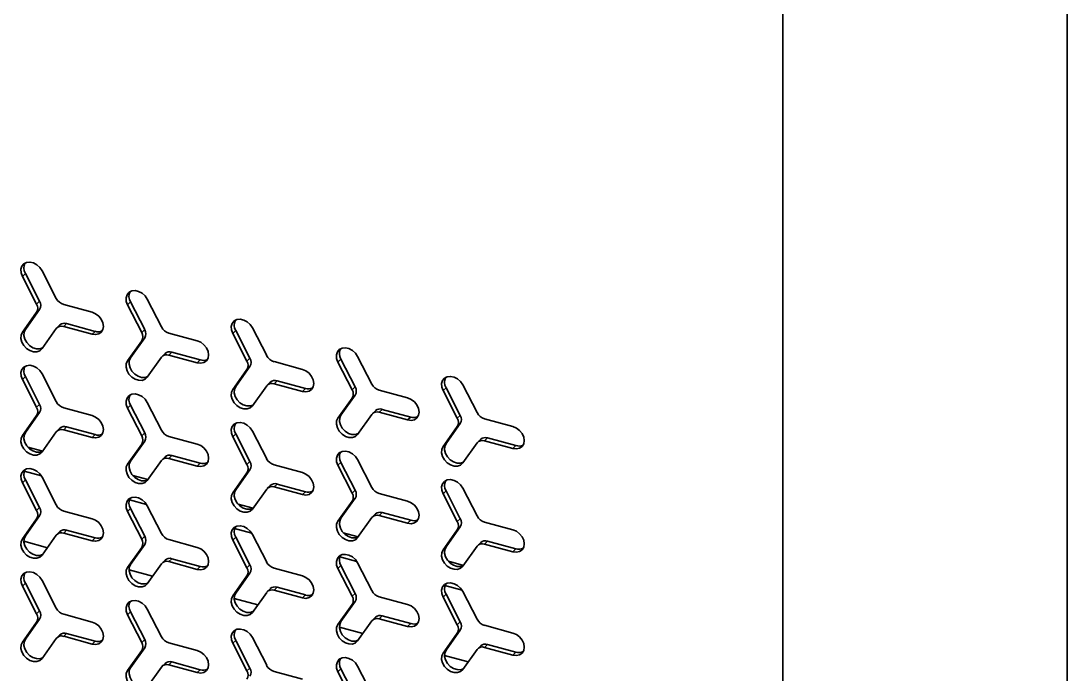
# Model space of a CAD drawing. Header units: millimetres. Extents: x 7903 to 12943, y 1512 to 5076.
# Drawn here: x 12376.4 to 12550, y 2894.2 to 3002.6 of the extents above; entities that cross this region are included whole.
import ezdxf

# ---------------------------------------------------------------- set-up
doc = ezdxf.new("R2010")
doc.units = ezdxf.units.MM

# ---------------------------------------------------------------- blocks, each defined once
blk = doc.blocks.new('工程图视图10')
at = {"color": 7, "linetype": 'Continuous', "lineweight": 35}
for p, q in [((-113.17, 226.57), (-113.17, -413.13)), ((-160.34, 207.71), (-160.34, 1.99)), ((-160.34, 207.71), (-160.34, 1.99)), ((-286.01, 163.7), (-286.51, 163.21)), ((-286.51, 163.21), (-284.15, 158.61)), ((-283.65, 159.1), (-286.01, 163.7)), ((-283.24, 164.15), (-280.88, 159.55)), ((-283.65, 159.1), (-284.15, 158.61)), ((-274.94, 157.25), (-279.65, 158.54)), ((-268.56, 158.96), (-269.05, 158.47)), ((-269.05, 158.47), (-266.69, 153.87)), ((-266.2, 154.36), (-268.56, 158.96)), ((-265.79, 159.41), (-263.43, 154.81)), ((-286.51, 153.92), (-284.15, 157.24)), ((-283.65, 157.73), (-286.01, 154.41)), ((-283.65, 157.73), (-284.15, 157.24)), ((-283.24, 151.21), (-280.88, 154.53)), ((-280.27, 155.14), (-280.77, 154.65)), ((-279.16, 155.36), (-279.65, 154.88)), ((-274.94, 153.6), (-279.65, 154.88)), ((-279.16, 155.36), (-274.44, 154.08)), ((-248.33, 154.67), (-245.97, 150.07)), ((-286.01, 154.41), (-286.51, 153.92)), ((-274.44, 154.08), (-274.94, 153.6)), ((-266.2, 152.98), (-268.56, 149.67)), ((-266.2, 154.36), (-266.69, 153.87)), ((-266.2, 152.98), (-266.69, 152.5)), ((-257.48, 152.51), (-262.2, 153.79)), ((-251.1, 154.21), (-251.6, 153.73)), ((-251.6, 153.73), (-249.24, 149.13)), ((-248.74, 149.61), (-251.1, 154.21)), ((-269.05, 149.18), (-266.69, 152.5)), ((-268.56, 149.67), (-269.05, 149.18)), ((-265.79, 146.46), (-263.43, 149.78)), ((-262.82, 150.39), (-263.32, 149.91)), ((-261.7, 150.62), (-262.2, 150.13)), ((-257.48, 148.85), (-262.2, 150.13)), ((-261.7, 150.62), (-256.99, 149.34)), ((-256.99, 149.34), (-257.48, 148.85)), ((-248.74, 149.61), (-249.24, 149.13)), ((-233.65, 149.47), (-234.15, 148.98)), ((-231.29, 144.87), (-233.65, 149.47)), ((-230.88, 149.92), (-228.52, 145.32)), ((-251.6, 144.44), (-249.24, 147.76)), ((-248.74, 148.24), (-251.1, 144.92)), ((-248.74, 148.24), (-249.24, 147.76)), ((-240.03, 147.77), (-244.75, 149.05)), ((-234.15, 148.98), (-231.79, 144.38)), ((-286.01, 146.56), (-286.51, 146.07)), ((-286.51, 146.07), (-284.15, 141.47)), ((-283.65, 141.96), (-286.01, 146.56)), ((-283.24, 147.01), (-280.88, 142.41)), ((-244.25, 145.88), (-244.75, 145.39)), ((-244.25, 145.88), (-239.53, 144.6)), ((-251.1, 144.92), (-251.6, 144.44)), ((-248.33, 141.72), (-245.97, 145.04)), ((-245.37, 145.65), (-245.87, 145.17)), ((-240.03, 144.11), (-244.75, 145.39)), ((-239.53, 144.6), (-240.03, 144.11)), ((-231.29, 144.87), (-231.79, 144.38)), ((-222.58, 143.02), (-227.3, 144.31)), ((-216.2, 144.73), (-216.7, 144.24)), ((-216.7, 144.24), (-214.34, 139.64)), ((-213.84, 140.13), (-216.2, 144.73)), ((-213.43, 145.18), (-211.07, 140.58)), ((-234.15, 139.69), (-231.79, 143.01)), ((-231.29, 143.5), (-233.65, 140.18)), ((-231.29, 143.5), (-231.79, 143.01)), ((-283.65, 141.96), (-284.15, 141.47)), ((-274.94, 140.11), (-279.65, 141.39)), ((-268.56, 141.81), (-269.05, 141.33)), ((-269.05, 141.33), (-266.69, 136.73)), ((-266.2, 137.21), (-268.56, 141.81)), ((-265.79, 142.27), (-263.43, 137.67)), ((-227.92, 140.91), (-228.41, 140.42)), ((-226.8, 141.13), (-227.3, 140.65)), ((-222.58, 139.37), (-227.3, 140.65)), ((-226.8, 141.13), (-222.08, 139.85)), ((-286.51, 136.78), (-284.15, 140.1)), ((-283.65, 140.58), (-286.01, 137.27)), ((-283.65, 140.58), (-284.15, 140.1)), ((-233.65, 140.18), (-234.15, 139.69)), ((-230.88, 136.98), (-228.52, 140.3)), ((-222.08, 139.85), (-222.58, 139.37)), ((-213.84, 140.13), (-214.34, 139.64)), ((-205.13, 138.28), (-209.84, 139.56)), ((-286.01, 137.27), (-286.51, 136.78)), ((-283.24, 134.06), (-280.88, 137.38)), ((-280.27, 137.99), (-280.77, 137.51)), ((-279.16, 138.22), (-279.65, 137.73)), ((-274.94, 136.45), (-279.65, 137.73)), ((-279.16, 138.22), (-274.44, 136.94)), ((-266.2, 137.21), (-266.69, 136.73)), ((-248.33, 137.52), (-245.97, 132.92)), ((-216.7, 134.95), (-214.34, 138.27)), ((-213.84, 138.76), (-216.2, 135.44)), ((-213.84, 138.76), (-214.34, 138.27)), ((-274.44, 136.94), (-274.94, 136.45)), ((-266.2, 135.84), (-268.56, 132.52)), ((-266.2, 135.84), (-266.69, 135.36)), ((-257.48, 135.37), (-262.2, 136.65)), ((-251.1, 137.07), (-251.6, 136.58)), ((-251.6, 136.58), (-249.24, 131.98)), ((-248.74, 132.47), (-251.1, 137.07)), ((-216.2, 135.44), (-216.7, 134.95)), ((-213.43, 132.23), (-211.07, 135.55)), ((-210.46, 136.16), (-210.96, 135.68)), ((-209.35, 136.39), (-209.84, 135.91)), ((-205.13, 134.62), (-209.84, 135.91)), ((-209.35, 136.39), (-204.63, 135.11)), ((-283.14, 134.2), (-285.62, 134.87)), ((-269.05, 132.04), (-266.69, 135.36)), ((-204.63, 135.11), (-205.13, 134.62)), ((-268.56, 132.52), (-269.05, 132.04)), ((-265.79, 129.32), (-263.43, 132.64)), ((-262.82, 133.25), (-263.32, 132.77)), ((-261.7, 133.48), (-262.2, 132.99)), ((-257.48, 131.71), (-262.2, 132.99)), ((-261.7, 133.48), (-256.99, 132.2)), ((-256.99, 132.2), (-257.48, 131.71)), ((-248.74, 132.47), (-249.24, 131.98)), ((-233.65, 132.33), (-234.15, 131.84)), ((-231.29, 127.73), (-233.65, 132.33)), ((-230.88, 132.78), (-228.52, 128.18)), ((-283.36, 130.08), (-286.2, 130.85)), ((-251.6, 127.29), (-249.24, 130.61)), ((-248.74, 131.1), (-251.1, 127.78)), ((-248.74, 131.1), (-249.24, 130.61)), ((-240.03, 130.62), (-244.75, 131.91)), ((-234.15, 131.84), (-231.79, 127.24)), ((-286.01, 129.41), (-286.51, 128.93)), ((-286.51, 128.93), (-284.15, 124.33)), ((-283.65, 124.81), (-286.01, 129.41)), ((-283.24, 129.87), (-280.88, 125.27)), ((-265.69, 129.46), (-268.17, 130.13)), ((-245.37, 128.51), (-245.87, 128.02)), ((-244.25, 128.73), (-244.75, 128.25)), ((-244.25, 128.73), (-239.53, 127.45)), ((-251.1, 127.78), (-251.6, 127.29)), ((-248.33, 124.58), (-245.97, 127.9)), ((-240.03, 126.97), (-244.75, 128.25)), ((-239.53, 127.45), (-240.03, 126.97)), ((-231.29, 127.73), (-231.79, 127.24)), ((-222.58, 125.88), (-227.3, 127.16)), ((-216.2, 127.58), (-216.7, 127.1)), ((-216.7, 127.1), (-214.34, 122.5)), ((-213.84, 122.98), (-216.2, 127.58)), ((-213.43, 128.04), (-211.07, 123.44)), ((-265.9, 125.33), (-268.74, 126.1)), ((-265.79, 125.12), (-263.43, 120.52)), ((-248.24, 124.71), (-250.71, 125.39)), ((-234.15, 122.55), (-231.79, 125.87)), ((-231.29, 126.36), (-233.65, 123.04)), ((-231.29, 126.36), (-231.79, 125.87)), ((-283.65, 123.44), (-286.01, 120.12)), ((-283.65, 124.81), (-284.15, 124.33)), ((-283.65, 123.44), (-284.15, 122.96)), ((-274.94, 122.97), (-279.65, 124.25)), ((-268.56, 124.67), (-269.05, 124.18)), ((-269.05, 124.18), (-266.69, 119.58)), ((-266.2, 120.07), (-268.56, 124.67)), ((-227.92, 123.76), (-228.41, 123.28)), ((-226.8, 123.99), (-227.3, 123.51)), ((-222.58, 122.22), (-227.3, 123.51)), ((-226.8, 123.99), (-222.08, 122.71)), ((-286.51, 119.64), (-284.15, 122.96)), ((-233.65, 123.04), (-234.15, 122.55)), ((-230.88, 119.83), (-228.52, 123.15)), ((-222.08, 122.71), (-222.58, 122.22)), ((-213.84, 121.61), (-216.2, 118.29)), ((-213.84, 122.98), (-214.34, 122.5)), ((-213.84, 121.61), (-214.34, 121.13)), ((-205.13, 121.14), (-209.84, 122.42)), ((-286.01, 120.12), (-286.51, 119.64)), ((-283.24, 116.92), (-280.88, 120.24)), ((-280.27, 120.85), (-280.77, 120.36)), ((-279.16, 121.08), (-279.65, 120.59)), ((-274.94, 119.31), (-279.65, 120.59)), ((-279.16, 121.08), (-274.44, 119.8)), ((-274.44, 119.8), (-274.94, 119.31)), ((-266.2, 120.07), (-266.69, 119.58)), ((-251.1, 119.93), (-251.6, 119.44)), ((-248.45, 120.59), (-251.29, 121.36)), ((-248.74, 115.33), (-251.1, 119.93)), ((-248.33, 120.38), (-245.97, 115.78)), ((-230.78, 119.97), (-233.26, 120.64)), ((-216.7, 117.81), (-214.34, 121.13)), ((-282.36, 118.16), (-286.26, 119.22)), ((-269.05, 114.89), (-266.69, 118.21)), ((-266.2, 118.7), (-268.56, 115.38)), ((-266.2, 118.7), (-266.69, 118.21)), ((-257.48, 118.22), (-262.2, 119.51)), ((-251.6, 119.44), (-249.24, 114.84)), ((-216.2, 118.29), (-216.7, 117.81)), ((-213.43, 115.09), (-211.07, 118.41)), ((-210.46, 119.02), (-210.96, 118.54)), ((-209.35, 119.25), (-209.84, 118.76)), ((-205.13, 117.48), (-209.84, 118.76)), ((-209.35, 119.25), (-204.63, 117.97)), ((-261.7, 116.33), (-262.2, 115.85)), ((-261.7, 116.33), (-256.99, 115.05)), ((-231, 115.85), (-233.84, 116.62)), ((-204.63, 117.97), (-205.13, 117.48)), ((-268.56, 115.38), (-269.05, 114.89)), ((-265.79, 112.18), (-263.43, 115.5)), ((-262.82, 116.11), (-263.32, 115.62)), ((-257.48, 114.57), (-262.2, 115.85)), ((-256.99, 115.05), (-257.48, 114.57)), ((-248.74, 115.33), (-249.24, 114.84)), ((-240.03, 113.48), (-244.75, 114.76)), ((-233.65, 115.18), (-234.15, 114.7)), ((-234.15, 114.7), (-231.79, 110.1)), ((-231.29, 110.58), (-233.65, 115.18)), ((-230.88, 115.64), (-228.52, 111.04)), ((-213.33, 115.23), (-215.81, 115.9)), ((-264.9, 113.42), (-268.81, 114.48)), ((-251.6, 110.15), (-249.24, 113.47)), ((-248.74, 113.95), (-251.1, 110.64)), ((-248.74, 113.95), (-249.24, 113.47)), ((-286.01, 112.27), (-286.51, 111.78)), ((-286.51, 111.78), (-284.15, 107.18)), ((-283.65, 107.67), (-286.01, 112.27)), ((-283.24, 112.72), (-280.88, 108.12)), ((-245.37, 111.36), (-245.87, 110.88)), ((-244.25, 111.59), (-244.75, 111.1)), ((-240.03, 109.82), (-244.75, 111.1)), ((-244.25, 111.59), (-239.53, 110.31)), ((-213.55, 111.1), (-216.39, 111.87)), ((-251.1, 110.64), (-251.6, 110.15)), ((-247.45, 108.67), (-251.35, 109.73)), ((-248.33, 107.43), (-245.97, 110.75)), ((-239.53, 110.31), (-240.03, 109.82)), ((-231.29, 110.58), (-231.79, 110.1)), ((-222.58, 108.74), (-227.3, 110.02)), ((-216.2, 110.44), (-216.7, 109.95)), ((-216.7, 109.95), (-214.34, 105.35)), ((-213.84, 105.84), (-216.2, 110.44)), ((-213.43, 110.89), (-211.07, 106.29)), ((-283.65, 107.67), (-284.15, 107.18)), ((-265.79, 107.98), (-263.43, 103.38)), ((-234.15, 105.41), (-231.79, 108.73)), ((-231.29, 109.21), (-233.65, 105.89)), ((-231.29, 109.21), (-231.79, 108.73)), ((-283.65, 106.3), (-286.01, 102.98)), ((-283.65, 106.3), (-284.15, 105.81)), ((-274.94, 105.82), (-279.65, 107.11)), ((-268.56, 107.53), (-269.05, 107.04)), ((-269.05, 107.04), (-266.69, 102.44)), ((-266.2, 102.93), (-268.56, 107.53)), ((-233.65, 105.89), (-234.15, 105.41)), ((-230.88, 102.69), (-228.52, 106.01)), ((-227.92, 106.62), (-228.41, 106.14)), ((-226.8, 106.85), (-227.3, 106.36)), ((-222.58, 105.08), (-227.3, 106.36)), ((-226.8, 106.85), (-222.08, 105.57)), ((-286.51, 102.49), (-284.15, 105.81)), ((-230, 103.93), (-233.9, 104.99)), ((-222.08, 105.57), (-222.58, 105.08)), ((-213.84, 104.47), (-216.2, 101.15)), ((-213.84, 105.84), (-214.34, 105.35)), ((-213.84, 104.47), (-214.34, 103.98)), ((-205.13, 103.99), (-209.84, 105.28)), ((-286.01, 102.98), (-286.51, 102.49)), ((-283.24, 99.78), (-280.88, 103.1)), ((-280.27, 103.71), (-280.77, 103.22)), ((-279.16, 103.93), (-279.65, 103.45)), ((-274.94, 102.17), (-279.65, 103.45)), ((-279.16, 103.93), (-274.44, 102.65)), ((-274.44, 102.65), (-274.94, 102.17)), ((-266.2, 102.93), (-266.69, 102.44)), ((-251.1, 102.78), (-251.6, 102.3)), ((-248.74, 98.18), (-251.1, 102.78)), ((-248.33, 103.24), (-245.97, 98.64)), ((-216.7, 100.66), (-214.34, 103.98)), ((-269.05, 97.75), (-266.69, 101.07)), ((-266.2, 101.55), (-268.56, 98.24)), ((-266.2, 101.55), (-266.69, 101.07)), ((-257.48, 101.08), (-262.2, 102.36)), ((-251.6, 102.3), (-249.24, 97.7)), ((-216.2, 101.15), (-216.7, 100.66)), ((-213.43, 97.95), (-211.07, 101.27)), ((-210.46, 101.88), (-210.96, 101.39)), ((-209.35, 102.1), (-209.84, 101.62)), ((-205.13, 100.34), (-209.84, 101.62)), ((-209.35, 102.1), (-204.63, 100.82)), ((-204.63, 100.82), (-205.13, 100.34)), ((-262.82, 98.96), (-263.32, 98.48)), ((-261.7, 99.19), (-262.2, 98.7)), ((-261.7, 99.19), (-256.99, 97.91)), ((-212.55, 99.19), (-216.45, 100.25)), ((-268.56, 98.24), (-269.05, 97.75)), ((-265.79, 95.03), (-263.43, 98.35)), ((-257.48, 97.42), (-262.2, 98.7)), ((-256.99, 97.91), (-257.48, 97.42)), ((-248.74, 98.18), (-249.24, 97.7)), ((-240.03, 96.34), (-244.75, 97.62)), ((-233.65, 98.04), (-234.15, 97.55)), ((-234.15, 97.55), (-231.79, 92.95)), ((-231.29, 93.44), (-233.65, 98.04)), ((-230.88, 98.49), (-228.52, 93.89))]:
    blk.add_line(p, q, dxfattribs=at)
at = {"color": 7, "linetype": 'Continuous', "lineweight": 35, "flags": 128}
for points in [[(-283.24, 164.15), (-283.61, 164.7), (-284.1, 165.15), (-284.67, 165.45), (-285.26, 165.58), (-285.81, 165.52), (-286.27, 165.29), (-286.6, 164.9), (-286.75, 164.39), (-286.72, 163.81), (-286.51, 163.21)], [(-265.79, 159.41), (-266.16, 159.96), (-266.65, 160.4), (-267.22, 160.71), (-267.81, 160.84), (-268.36, 160.78), (-268.82, 160.55), (-269.14, 160.15), (-269.3, 159.64), (-269.26, 159.06), (-269.05, 158.47)], [(-274.94, 153.6), (-274.35, 153.53), (-273.83, 153.64), (-273.41, 153.94), (-273.14, 154.37), (-273.05, 154.91), (-273.14, 155.5), (-273.41, 156.08), (-273.83, 156.6), (-274.35, 157.01), (-274.94, 157.25)], [(-248.33, 154.67), (-248.7, 155.21), (-249.2, 155.66), (-249.77, 155.96), (-250.36, 156.09), (-250.91, 156.04), (-251.37, 155.8), (-251.69, 155.41), (-251.84, 154.9), (-251.81, 154.32), (-251.6, 153.73)], [(-286.51, 153.92), (-286.72, 153.45), (-286.75, 152.88), (-286.6, 152.29), (-286.27, 151.72), (-285.81, 151.24), (-285.26, 150.88), (-284.67, 150.69), (-284.1, 150.69), (-283.61, 150.86), (-283.24, 151.21)], [(-283.15, 151.33), (-283.61, 151.17), (-284.18, 151.18), (-284.77, 151.37), (-285.32, 151.72), (-285.78, 152.21), (-286.1, 152.78), (-286.25, 153.37), (-286.22, 153.93), (-286.01, 154.41)], [(-257.48, 148.85), (-256.9, 148.78), (-256.38, 148.9), (-255.96, 149.19), (-255.69, 149.63), (-255.6, 150.17), (-255.69, 150.76), (-255.96, 151.34), (-256.38, 151.86), (-256.9, 152.26), (-257.48, 152.51)], [(-230.88, 149.92), (-231.25, 150.47), (-231.75, 150.92), (-232.32, 151.22), (-232.91, 151.35), (-233.46, 151.29), (-233.92, 151.06), (-234.24, 150.67), (-234.39, 150.16), (-234.36, 149.58), (-234.15, 148.98)], [(-265.7, 146.58), (-266.15, 146.43), (-266.72, 146.44), (-267.31, 146.63), (-267.86, 146.98), (-268.32, 147.47), (-268.64, 148.03), (-268.8, 148.63), (-268.77, 149.19), (-268.56, 149.67)], [(-283.24, 147.01), (-283.61, 147.56), (-284.1, 148), (-284.67, 148.31), (-285.26, 148.44), (-285.81, 148.38), (-286.27, 148.15), (-286.6, 147.75), (-286.75, 147.24), (-286.72, 146.66), (-286.51, 146.07)], [(-269.05, 149.18), (-269.26, 148.7), (-269.3, 148.14), (-269.14, 147.55), (-268.82, 146.98), (-268.36, 146.5), (-267.81, 146.14), (-267.22, 145.95), (-266.65, 145.94), (-266.16, 146.12), (-265.79, 146.46)], [(-240.03, 144.11), (-239.45, 144.04), (-238.92, 144.16), (-238.51, 144.45), (-238.24, 144.89), (-238.14, 145.43), (-238.24, 146.02), (-238.51, 146.6), (-238.92, 147.12), (-239.45, 147.52), (-240.03, 147.77)], [(-213.43, 145.18), (-213.8, 145.73), (-214.29, 146.17), (-214.86, 146.48), (-215.45, 146.61), (-216, 146.55), (-216.46, 146.32), (-216.79, 145.92), (-216.94, 145.41), (-216.91, 144.83), (-216.7, 144.24)], [(-251.6, 144.44), (-251.81, 143.96), (-251.84, 143.4), (-251.69, 142.8), (-251.37, 142.24), (-250.91, 141.75), (-250.36, 141.4), (-249.77, 141.21), (-249.2, 141.2), (-248.7, 141.38), (-248.33, 141.72)], [(-248.25, 141.84), (-248.7, 141.69), (-249.27, 141.69), (-249.86, 141.88), (-250.41, 142.24), (-250.87, 142.72), (-251.19, 143.29), (-251.35, 143.88), (-251.31, 144.45), (-251.1, 144.92)], [(-265.79, 142.27), (-266.16, 142.81), (-266.65, 143.26), (-267.22, 143.56), (-267.81, 143.69), (-268.36, 143.64), (-268.82, 143.4), (-269.14, 143.01), (-269.3, 142.5), (-269.26, 141.92), (-269.05, 141.33)], [(-222.58, 139.37), (-222, 139.3), (-221.47, 139.41), (-221.05, 139.71), (-220.78, 140.14), (-220.69, 140.68), (-220.78, 141.27), (-221.05, 141.86), (-221.47, 142.37), (-222, 142.78), (-222.58, 143.02)], [(-274.94, 136.45), (-274.35, 136.38), (-273.83, 136.5), (-273.41, 136.79), (-273.14, 137.23), (-273.05, 137.77), (-273.14, 138.36), (-273.41, 138.94), (-273.83, 139.46), (-274.35, 139.86), (-274.94, 140.11)], [(-248.33, 137.52), (-248.7, 138.07), (-249.2, 138.52), (-249.77, 138.82), (-250.36, 138.95), (-250.91, 138.89), (-251.37, 138.66), (-251.69, 138.27), (-251.84, 137.76), (-251.81, 137.18), (-251.6, 136.58)], [(-234.15, 139.69), (-234.36, 139.22), (-234.39, 138.65), (-234.24, 138.06), (-233.92, 137.49), (-233.46, 137.01), (-232.91, 136.65), (-232.32, 136.46), (-231.75, 136.46), (-231.25, 136.63), (-230.88, 136.98)], [(-230.8, 137.1), (-231.25, 136.94), (-231.82, 136.95), (-232.41, 137.14), (-232.96, 137.49), (-233.42, 137.98), (-233.74, 138.55), (-233.89, 139.14), (-233.86, 139.7), (-233.65, 140.18)], [(-283.15, 134.18), (-283.61, 134.03), (-284.18, 134.04), (-284.77, 134.23), (-285.32, 134.58), (-285.78, 135.07), (-286.1, 135.63), (-286.25, 136.23), (-286.22, 136.79), (-286.01, 137.27)], [(-205.13, 134.62), (-204.54, 134.55), (-204.02, 134.67), (-203.6, 134.96), (-203.33, 135.4), (-203.24, 135.94), (-203.33, 136.53), (-203.6, 137.11), (-204.02, 137.63), (-204.54, 138.03), (-205.13, 138.28)], [(-286.51, 136.78), (-286.72, 136.3), (-286.75, 135.74), (-286.6, 135.15), (-286.27, 134.58), (-285.81, 134.1), (-285.26, 133.74), (-284.67, 133.55), (-284.1, 133.54), (-283.61, 133.72), (-283.24, 134.06)], [(-213.34, 132.35), (-213.8, 132.2), (-214.37, 132.21), (-214.96, 132.4), (-215.51, 132.75), (-215.97, 133.24), (-216.29, 133.8), (-216.44, 134.4), (-216.41, 134.96), (-216.2, 135.44)], [(-257.48, 131.71), (-256.9, 131.64), (-256.38, 131.76), (-255.96, 132.05), (-255.69, 132.49), (-255.6, 133.03), (-255.69, 133.62), (-255.96, 134.2), (-256.38, 134.72), (-256.9, 135.12), (-257.48, 135.37)], [(-230.88, 132.78), (-231.25, 133.33), (-231.75, 133.77), (-232.32, 134.08), (-232.91, 134.21), (-233.46, 134.15), (-233.92, 133.92), (-234.24, 133.52), (-234.39, 133.01), (-234.36, 132.43), (-234.15, 131.84)], [(-216.7, 134.95), (-216.91, 134.47), (-216.94, 133.91), (-216.79, 133.32), (-216.46, 132.75), (-216, 132.27), (-215.45, 131.91), (-214.86, 131.72), (-214.29, 131.71), (-213.8, 131.89), (-213.43, 132.23)], [(-269.05, 132.04), (-269.26, 131.56), (-269.3, 131), (-269.14, 130.4), (-268.82, 129.84), (-268.36, 129.35), (-267.81, 129), (-267.22, 128.81), (-266.65, 128.8), (-266.16, 128.98), (-265.79, 129.32)], [(-265.7, 129.44), (-266.15, 129.29), (-266.72, 129.29), (-267.31, 129.48), (-267.86, 129.84), (-268.32, 130.32), (-268.64, 130.89), (-268.8, 131.48), (-268.77, 132.05), (-268.56, 132.52)], [(-283.24, 129.87), (-283.61, 130.41), (-284.1, 130.86), (-284.67, 131.16), (-285.26, 131.29), (-285.81, 131.24), (-286.27, 131), (-286.6, 130.61), (-286.75, 130.1), (-286.72, 129.52), (-286.51, 128.93)], [(-240.03, 126.97), (-239.45, 126.9), (-238.92, 127.01), (-238.51, 127.31), (-238.24, 127.74), (-238.14, 128.28), (-238.24, 128.87), (-238.51, 129.45), (-238.92, 129.97), (-239.45, 130.38), (-240.03, 130.62)], [(-213.43, 128.04), (-213.8, 128.58), (-214.29, 129.03), (-214.86, 129.33), (-215.45, 129.46), (-216, 129.41), (-216.46, 129.17), (-216.79, 128.78), (-216.94, 128.27), (-216.91, 127.69), (-216.7, 127.1)], [(-251.6, 127.29), (-251.81, 126.82), (-251.84, 126.25), (-251.69, 125.66), (-251.37, 125.09), (-250.91, 124.61), (-250.36, 124.25), (-249.77, 124.06), (-249.2, 124.06), (-248.7, 124.23), (-248.33, 124.58)], [(-248.25, 124.7), (-248.7, 124.54), (-249.27, 124.55), (-249.86, 124.74), (-250.41, 125.09), (-250.87, 125.58), (-251.19, 126.15), (-251.35, 126.74), (-251.31, 127.3), (-251.1, 127.78)], [(-265.79, 125.12), (-266.16, 125.67), (-266.65, 126.12), (-267.22, 126.42), (-267.81, 126.55), (-268.36, 126.49), (-268.82, 126.26), (-269.14, 125.87), (-269.3, 125.36), (-269.26, 124.78), (-269.05, 124.18)], [(-222.58, 122.22), (-222, 122.15), (-221.47, 122.27), (-221.05, 122.56), (-220.78, 123), (-220.69, 123.54), (-220.78, 124.13), (-221.05, 124.71), (-221.47, 125.23), (-222, 125.63), (-222.58, 125.88)], [(-274.94, 119.31), (-274.35, 119.24), (-273.83, 119.36), (-273.41, 119.65), (-273.14, 120.09), (-273.05, 120.63), (-273.14, 121.22), (-273.41, 121.8), (-273.83, 122.32), (-274.35, 122.72), (-274.94, 122.97)], [(-248.33, 120.38), (-248.7, 120.93), (-249.2, 121.37), (-249.77, 121.68), (-250.36, 121.81), (-250.91, 121.75), (-251.37, 121.52), (-251.69, 121.12), (-251.84, 120.61), (-251.81, 120.03), (-251.6, 119.44)], [(-234.15, 122.55), (-234.36, 122.07), (-234.39, 121.51), (-234.24, 120.92), (-233.92, 120.35), (-233.46, 119.87), (-232.91, 119.51), (-232.32, 119.32), (-231.75, 119.31), (-231.25, 119.49), (-230.88, 119.83)], [(-230.8, 119.95), (-231.25, 119.8), (-231.82, 119.81), (-232.41, 120), (-232.96, 120.35), (-233.42, 120.84), (-233.74, 121.4), (-233.89, 122), (-233.86, 122.56), (-233.65, 123.04)], [(-283.15, 117.04), (-283.61, 116.89), (-284.18, 116.89), (-284.77, 117.08), (-285.32, 117.44), (-285.78, 117.92), (-286.1, 118.49), (-286.25, 119.08), (-286.22, 119.65), (-286.01, 120.12)], [(-205.13, 117.48), (-204.54, 117.41), (-204.02, 117.53), (-203.6, 117.82), (-203.33, 118.26), (-203.24, 118.8), (-203.33, 119.39), (-203.6, 119.97), (-204.02, 120.49), (-204.54, 120.89), (-205.13, 121.14)], [(-286.51, 119.64), (-286.72, 119.16), (-286.75, 118.6), (-286.6, 118), (-286.27, 117.44), (-285.81, 116.95), (-285.26, 116.6), (-284.67, 116.41), (-284.1, 116.4), (-283.61, 116.58), (-283.24, 116.92)], [(-257.48, 114.57), (-256.9, 114.5), (-256.38, 114.61), (-255.96, 114.91), (-255.69, 115.34), (-255.6, 115.88), (-255.69, 116.47), (-255.96, 117.05), (-256.38, 117.57), (-256.9, 117.98), (-257.48, 118.22)], [(-213.34, 115.21), (-213.8, 115.06), (-214.37, 115.06), (-214.96, 115.25), (-215.51, 115.61), (-215.97, 116.09), (-216.29, 116.66), (-216.44, 117.25), (-216.41, 117.82), (-216.2, 118.29)], [(-230.88, 115.64), (-231.25, 116.18), (-231.75, 116.63), (-232.32, 116.93), (-232.91, 117.06), (-233.46, 117.01), (-233.92, 116.77), (-234.24, 116.38), (-234.39, 115.87), (-234.36, 115.29), (-234.15, 114.7)], [(-216.7, 117.81), (-216.91, 117.33), (-216.94, 116.77), (-216.79, 116.17), (-216.46, 115.61), (-216, 115.12), (-215.45, 114.77), (-214.86, 114.58), (-214.29, 114.57), (-213.8, 114.75), (-213.43, 115.09)], [(-269.05, 114.89), (-269.26, 114.42), (-269.3, 113.85), (-269.14, 113.26), (-268.82, 112.69), (-268.36, 112.21), (-267.81, 111.85), (-267.22, 111.66), (-266.65, 111.66), (-266.16, 111.83), (-265.79, 112.18)], [(-265.7, 112.3), (-266.15, 112.14), (-266.72, 112.15), (-267.31, 112.34), (-267.86, 112.69), (-268.32, 113.18), (-268.64, 113.75), (-268.8, 114.34), (-268.77, 114.9), (-268.56, 115.38)], [(-283.24, 112.72), (-283.61, 113.27), (-284.1, 113.72), (-284.67, 114.02), (-285.26, 114.15), (-285.81, 114.09), (-286.27, 113.86), (-286.6, 113.47), (-286.75, 112.96), (-286.72, 112.38), (-286.51, 111.78)], [(-240.03, 109.82), (-239.45, 109.75), (-238.92, 109.87), (-238.51, 110.16), (-238.24, 110.6), (-238.14, 111.14), (-238.24, 111.73), (-238.51, 112.31), (-238.92, 112.83), (-239.45, 113.23), (-240.03, 113.48)], [(-213.43, 110.89), (-213.8, 111.44), (-214.29, 111.89), (-214.86, 112.19), (-215.45, 112.32), (-216, 112.26), (-216.46, 112.03), (-216.79, 111.64), (-216.94, 111.13), (-216.91, 110.55), (-216.7, 109.95)], [(-265.79, 107.98), (-266.16, 108.53), (-266.65, 108.97), (-267.22, 109.28), (-267.81, 109.41), (-268.36, 109.35), (-268.82, 109.12), (-269.14, 108.72), (-269.3, 108.21), (-269.26, 107.63), (-269.05, 107.04)], [(-251.6, 110.15), (-251.81, 109.67), (-251.84, 109.11), (-251.69, 108.52), (-251.37, 107.95), (-250.91, 107.47), (-250.36, 107.11), (-249.77, 106.92), (-249.2, 106.91), (-248.7, 107.09), (-248.33, 107.43)], [(-248.25, 107.55), (-248.7, 107.4), (-249.27, 107.41), (-249.86, 107.6), (-250.41, 107.95), (-250.87, 108.44), (-251.19, 109), (-251.35, 109.6), (-251.31, 110.16), (-251.1, 110.64)], [(-222.58, 105.08), (-222, 105.01), (-221.47, 105.13), (-221.05, 105.42), (-220.78, 105.86), (-220.69, 106.4), (-220.78, 106.99), (-221.05, 107.57), (-221.47, 108.09), (-222, 108.49), (-222.58, 108.74)], [(-230.8, 102.81), (-231.25, 102.66), (-231.82, 102.66), (-232.41, 102.85), (-232.96, 103.21), (-233.42, 103.69), (-233.74, 104.26), (-233.89, 104.85), (-233.86, 105.42), (-233.65, 105.89)], [(-274.94, 102.17), (-274.35, 102.1), (-273.83, 102.21), (-273.41, 102.51), (-273.14, 102.94), (-273.05, 103.48), (-273.14, 104.07), (-273.41, 104.65), (-273.83, 105.17), (-274.35, 105.58), (-274.94, 105.82)], [(-248.33, 103.24), (-248.7, 103.78), (-249.2, 104.23), (-249.77, 104.53), (-250.36, 104.66), (-250.91, 104.61), (-251.37, 104.37), (-251.69, 103.98), (-251.84, 103.47), (-251.81, 102.89), (-251.6, 102.3)], [(-234.15, 105.41), (-234.36, 104.93), (-234.39, 104.37), (-234.24, 103.77), (-233.92, 103.21), (-233.46, 102.72), (-232.91, 102.37), (-232.32, 102.18), (-231.75, 102.17), (-231.25, 102.35), (-230.88, 102.69)], [(-286.51, 102.49), (-286.72, 102.02), (-286.75, 101.45), (-286.6, 100.86), (-286.27, 100.29), (-285.81, 99.81), (-285.26, 99.45), (-284.67, 99.26), (-284.1, 99.26), (-283.61, 99.43), (-283.24, 99.78)], [(-283.15, 99.89), (-283.61, 99.74), (-284.18, 99.75), (-284.77, 99.94), (-285.32, 100.29), (-285.78, 100.78), (-286.1, 101.35), (-286.25, 101.94), (-286.22, 102.5), (-286.01, 102.98)], [(-205.13, 100.34), (-204.54, 100.27), (-204.02, 100.38), (-203.6, 100.68), (-203.33, 101.11), (-203.24, 101.65), (-203.33, 102.24), (-203.6, 102.83), (-204.02, 103.34), (-204.54, 103.75), (-205.13, 103.99)], [(-257.48, 97.42), (-256.9, 97.35), (-256.38, 97.47), (-255.96, 97.76), (-255.69, 98.2), (-255.6, 98.74), (-255.69, 99.33), (-255.96, 99.91), (-256.38, 100.43), (-256.9, 100.83), (-257.48, 101.08)], [(-213.34, 98.07), (-213.8, 97.91), (-214.37, 97.92), (-214.96, 98.11), (-215.51, 98.46), (-215.97, 98.95), (-216.29, 99.52), (-216.44, 100.11), (-216.41, 100.67), (-216.2, 101.15)], [(-230.88, 98.49), (-231.25, 99.04), (-231.75, 99.49), (-232.32, 99.79), (-232.91, 99.92), (-233.46, 99.86), (-233.92, 99.63), (-234.24, 99.24), (-234.39, 98.73), (-234.36, 98.15), (-234.15, 97.55)], [(-216.7, 100.66), (-216.91, 100.19), (-216.94, 99.62), (-216.79, 99.03), (-216.46, 98.46), (-216, 97.98), (-215.45, 97.62), (-214.86, 97.43), (-214.29, 97.43), (-213.8, 97.6), (-213.43, 97.95)], [(-269.05, 97.75), (-269.26, 97.27), (-269.3, 96.71), (-269.14, 96.12), (-268.82, 95.55), (-268.36, 95.07), (-267.81, 94.71), (-267.22, 94.52), (-266.65, 94.51), (-266.16, 94.69), (-265.79, 95.03)], [(-265.7, 95.15), (-266.15, 95), (-266.72, 95.01), (-267.31, 95.2), (-267.86, 95.55), (-268.32, 96.04), (-268.64, 96.6), (-268.8, 97.2), (-268.77, 97.76), (-268.56, 98.24)]]:
    blk.add_lwpolyline(points, dxfattribs=at)
at = {"color": 7, "linetype": 'Continuous', "lineweight": 35}
for centre, radius, start, end in [((-284.5, 164.62), 1.77, 153.2399, 211.4354), ((-267.05, 159.88), 1.77, 153.2399, 211.4354), ((-285.29, 157.93), 1.33, 328.9842, 31.0158), ((-284.79, 158.41), 1.33, 328.9842, 31.0158), ((-279.08, 160.47), 2.02, 207.0049, 253.519), ((-280.02, 153.84), 1.1, 70.6463, 141.4635), ((-279.52, 154.3), 1.13, 71.0854, 131.8246), ((-261.63, 155.73), 2.02, 207.0049, 253.519), ((-249.59, 155.14), 1.77, 153.2399, 211.4354), ((-273.95, 155.6), 1.59, 252.1632, 296.8169), ((-267.84, 153.18), 1.33, 328.9842, 31.0158), ((-267.34, 153.67), 1.33, 328.9842, 31.0158), ((-232.14, 150.39), 1.77, 153.2399, 211.4354), ((-262.57, 149.1), 1.1, 70.6463, 141.4635), ((-262.07, 149.55), 1.13, 71.0854, 131.8246), ((-256.5, 150.85), 1.59, 252.1632, 296.8169), ((-249.88, 148.93), 1.33, 328.9842, 31.0158), ((-244.18, 150.98), 2.02, 207.0049, 253.519), ((-284.5, 147.48), 1.77, 153.2399, 211.4354), ((-250.38, 148.44), 1.33, 328.9842, 31.0158), ((-244.62, 144.81), 1.13, 71.0854, 131.8246), ((-214.69, 145.65), 1.77, 153.2399, 211.4354), ((-245.11, 144.35), 1.1, 70.6463, 141.4635), ((-239.05, 146.11), 1.59, 252.1632, 296.8169), ((-232.93, 143.7), 1.33, 328.9842, 31.0158), ((-232.43, 144.18), 1.33, 328.9842, 31.0158), ((-226.72, 146.24), 2.02, 207.0049, 253.519), ((-279.08, 143.33), 2.02, 207.0049, 253.519), ((-267.05, 142.74), 1.77, 153.2399, 211.4354), ((-285.29, 140.78), 1.33, 328.9842, 31.0158), ((-284.79, 141.27), 1.33, 328.9842, 31.0158), ((-227.66, 139.61), 1.1, 70.6463, 141.4635), ((-227.16, 140.07), 1.13, 71.0854, 131.8246), ((-221.59, 141.37), 1.59, 252.1632, 296.8169), ((-215.48, 138.96), 1.33, 328.9842, 31.0158), ((-214.98, 139.44), 1.33, 328.9842, 31.0158), ((-209.27, 141.5), 2.02, 207.0049, 253.519), ((-280.02, 136.7), 1.1, 70.6463, 141.4635), ((-279.52, 137.15), 1.13, 71.0854, 131.8246), ((-267.34, 136.53), 1.33, 328.9842, 31.0158), ((-261.63, 138.58), 2.02, 207.0049, 253.519), ((-249.59, 137.99), 1.77, 153.2399, 211.4354), ((-273.95, 138.45), 1.59, 252.1632, 296.8169), ((-267.84, 136.04), 1.33, 328.9842, 31.0158), ((-210.21, 134.87), 1.1, 70.6463, 141.4635), ((-209.71, 135.32), 1.13, 71.0854, 131.8246), ((-232.14, 133.25), 1.77, 153.2399, 211.4354), ((-204.14, 136.63), 1.59, 252.1632, 296.8169), ((-262.57, 131.95), 1.1, 70.6463, 141.4635), ((-262.07, 132.41), 1.13, 71.0854, 131.8246), ((-256.5, 133.71), 1.59, 252.1632, 296.8169), ((-250.38, 131.3), 1.33, 328.9842, 31.0158), ((-249.88, 131.78), 1.33, 328.9842, 31.0158), ((-244.18, 133.84), 2.02, 207.0049, 253.519), ((-284.5, 130.34), 1.77, 153.2399, 211.4354), ((-244.62, 127.67), 1.13, 71.0854, 131.8246), ((-214.69, 128.51), 1.77, 153.2399, 211.4354), ((-245.11, 127.21), 1.1, 70.6463, 141.4635), ((-239.05, 128.97), 1.59, 252.1632, 296.8169), ((-232.93, 126.55), 1.33, 328.9842, 31.0158), ((-232.43, 127.04), 1.33, 328.9842, 31.0158), ((-226.72, 129.1), 2.02, 207.0049, 253.519), ((-279.08, 126.18), 2.02, 207.0049, 253.519), ((-267.05, 125.59), 1.77, 153.2399, 211.4354), ((-285.29, 123.64), 1.33, 328.9842, 31.0158), ((-284.79, 124.13), 1.33, 328.9842, 31.0158), ((-227.66, 122.47), 1.1, 70.6463, 141.4635), ((-227.16, 122.92), 1.13, 71.0854, 131.8246), ((-209.27, 124.35), 2.02, 207.0049, 253.519), ((-249.59, 120.85), 1.77, 153.2399, 211.4354), ((-221.59, 124.23), 1.59, 252.1632, 296.8169), ((-215.48, 121.81), 1.33, 328.9842, 31.0158), ((-214.98, 122.3), 1.33, 328.9842, 31.0158), ((-280.02, 119.55), 1.1, 70.6463, 141.4635), ((-279.52, 120.01), 1.13, 71.0854, 131.8246), ((-273.95, 121.31), 1.59, 252.1632, 296.8169), ((-267.34, 119.38), 1.33, 328.9842, 31.0158), ((-261.63, 121.44), 2.02, 207.0049, 253.519), ((-267.84, 118.9), 1.33, 328.9842, 31.0158), ((-210.21, 117.72), 1.1, 70.6463, 141.4635), ((-209.71, 118.18), 1.13, 71.0854, 131.8246), ((-204.14, 119.48), 1.59, 252.1632, 296.8169), ((-262.07, 115.27), 1.13, 71.0854, 131.8246), ((-232.14, 116.11), 1.77, 153.2399, 211.4354), ((-262.57, 114.81), 1.1, 70.6463, 141.4635), ((-256.5, 116.57), 1.59, 252.1632, 296.8169), ((-250.38, 114.15), 1.33, 328.9842, 31.0158), ((-249.88, 114.64), 1.33, 328.9842, 31.0158), ((-244.18, 116.7), 2.02, 207.0049, 253.519), ((-284.5, 113.19), 1.77, 153.2399, 211.4354), ((-245.11, 110.07), 1.1, 70.6463, 141.4635), ((-244.62, 110.52), 1.13, 71.0854, 131.8246), ((-214.69, 111.36), 1.77, 153.2399, 211.4354), ((-239.05, 111.82), 1.59, 252.1632, 296.8169), ((-232.93, 109.41), 1.33, 328.9842, 31.0158), ((-232.43, 109.9), 1.33, 328.9842, 31.0158), ((-226.72, 111.95), 2.02, 207.0049, 253.519), ((-284.79, 106.98), 1.33, 328.9842, 31.0158), ((-279.08, 109.04), 2.02, 207.0049, 253.519), ((-267.05, 108.45), 1.77, 153.2399, 211.4354), ((-285.29, 106.5), 1.33, 328.9842, 31.0158), ((-227.66, 105.32), 1.1, 70.6463, 141.4635), ((-227.16, 105.78), 1.13, 71.0854, 131.8246), ((-209.27, 107.21), 2.02, 207.0049, 253.519), ((-249.59, 103.71), 1.77, 153.2399, 211.4354), ((-221.59, 107.08), 1.59, 252.1632, 296.8169), ((-215.48, 104.67), 1.33, 328.9842, 31.0158), ((-214.98, 105.15), 1.33, 328.9842, 31.0158), ((-280.02, 102.41), 1.1, 70.6463, 141.4635), ((-279.52, 102.87), 1.13, 71.0854, 131.8246), ((-273.95, 104.17), 1.59, 252.1632, 296.8169), ((-267.84, 101.75), 1.33, 328.9842, 31.0158), ((-267.34, 102.24), 1.33, 328.9842, 31.0158), ((-261.63, 104.3), 2.02, 207.0049, 253.519), ((-210.21, 100.58), 1.1, 70.6463, 141.4635), ((-209.71, 101.04), 1.13, 71.0854, 131.8246), ((-204.14, 102.34), 1.59, 252.1632, 296.8169), ((-262.07, 98.12), 1.13, 71.0854, 131.8246), ((-232.14, 98.96), 1.77, 153.2399, 211.4354), ((-262.57, 97.67), 1.1, 70.6463, 141.4635), ((-256.5, 99.42), 1.59, 252.1632, 296.8169), ((-250.38, 97.01), 1.33, 328.9842, 31.0158), ((-249.88, 97.5), 1.33, 328.9842, 31.0158), ((-244.18, 99.55), 2.02, 207.0049, 253.519)]:
    blk.add_arc(centre, radius, start, end, dxfattribs=at)

msp = doc.modelspace()

# ---------------------------------------------------------------- block references
at = {"color": 7, "linetype": 'Continuous', "lineweight": 35}
msp.add_blockref('工程图视图10', (12663.19368, 2797.0249), dxfattribs=at)

doc.saveas('drawing.dxf')
